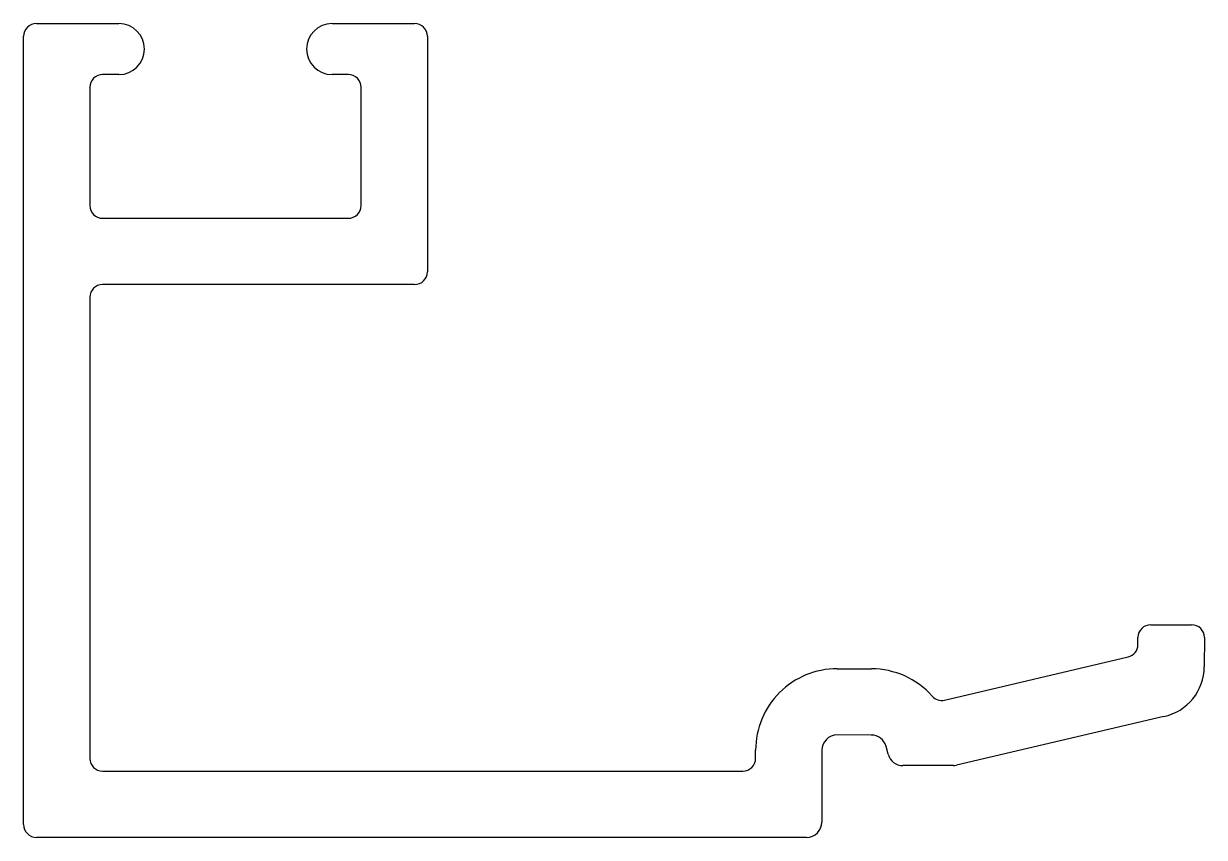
# Model space of a CAD drawing. Header units: inches. Extents: x -7.2 to 15.9, y 0 to 16.
import ezdxf

# ---------------------------------------------------------------- set-up
doc = ezdxf.new("R2010")
doc.units = ezdxf.units.IN
doc.header["$MEASUREMENT"] = 0
doc.layers.add('FRAME', color=4, linetype='Continuous')

msp = doc.modelspace()

# ---------------------------------------------------------------- linework, layer by layer
at = {"layer": 'FRAME', "color": 7}
for p, q in [((-6.966, 15.997), (-5.347, 15.997)), ((-1.164, 15.997), (0.455, 15.997)), ((-7.216, 0.271), (-7.216, 15.747)), ((0.705, 15.747), (0.705, 11.124)), ((-5.347, 14.996), (-5.666, 14.996)), ((-0.845, 14.996), (-1.164, 14.996)), ((-5.916, 14.746), (-5.916, 12.424)), ((-0.595, 12.424), (-0.595, 14.746)), ((-5.666, 12.174), (-0.845, 12.174)), ((0.455, 10.874), (-5.666, 10.874)), ((-5.916, 10.624), (-5.916, 1.571)), ((14.897, 4.195), (15.7, 4.194)), ((14.647, 3.807), (14.647, 3.945)), ((15.95, 3.944), (15.947, 3.371)), ((10.854, 2.717), (14.454, 3.564)), ((8.747, 3.331), (9.416, 3.33)), ((15.154, 2.393), (11.085, 1.436)), ((9.415, 2.03), (8.746, 2.031)), ((7.145, 1.571), (7.145, 1.731)), ((8.445, 1.731), (8.445, 0.318)), ((9.747, 1.652), (9.705, 1.808)), ((11.027, 1.429), (10.036, 1.43)), ((-5.666, 1.321), (6.895, 1.321)), ((8.445, 0.318), (8.445, 0.32)), ((8.145, 0.021), (-6.966, 0.021))]:
    msp.add_line(p, q, dxfattribs=at)
for centre, radius, start, end in [((-6.966, 15.747), 0.25, 90, 180), ((-5.347, 15.497), 0.5, 0, 90), ((-1.164, 15.497), 0.5, 90, 180), ((0.455, 15.747), 0.25, 360, 90), ((-5.347, 15.497), 0.5, 270, 0), ((-1.164, 15.497), 0.5, 180, 270), ((-5.666, 14.746), 0.25, 89.9999, 180), ((-0.845, 14.746), 0.25, 360, 90), ((-5.666, 12.424), 0.25, 180, 270), ((-0.845, 12.424), 0.25, 270, 0), ((0.455, 11.124), 0.25, 270, 360), ((-5.666, 10.624), 0.25, 90, 180), ((14.897, 3.945), 0.25, 89.9621, 180), ((15.7, 3.944), 0.25, 359.9621, 89.9621), ((14.397, 3.807), 0.25, 283.2406, 359.9621), ((8.745, 1.731), 1.6, 89.9621, 180), ((9.415, 1.73), 1.6, 41.6789, 89.9621), ((14.947, 3.372), 1, 281.9621, 359.9621), ((10.797, 2.96), 0.25, 221.6789, 283.2406), ((8.745, 1.731), 0.3, 89.9621, 179.9621), ((9.415, 1.73), 0.3, 14.9621, 89.9621), ((10.036, 1.73), 0.3, 194.9621, 269.9621), ((-5.666, 1.571), 0.25, 180, 270), ((6.895, 1.571), 0.25, 270, 0), ((11.028, 1.679), 0.25, 269.9621, 283.2406), ((-6.966, 0.271), 0.25, 180, 270), ((8.145, 0.321), 0.3, 270, 359.9621)]:
    msp.add_arc(centre, radius, start, end, dxfattribs=at)

doc.saveas('drawing.dxf')
